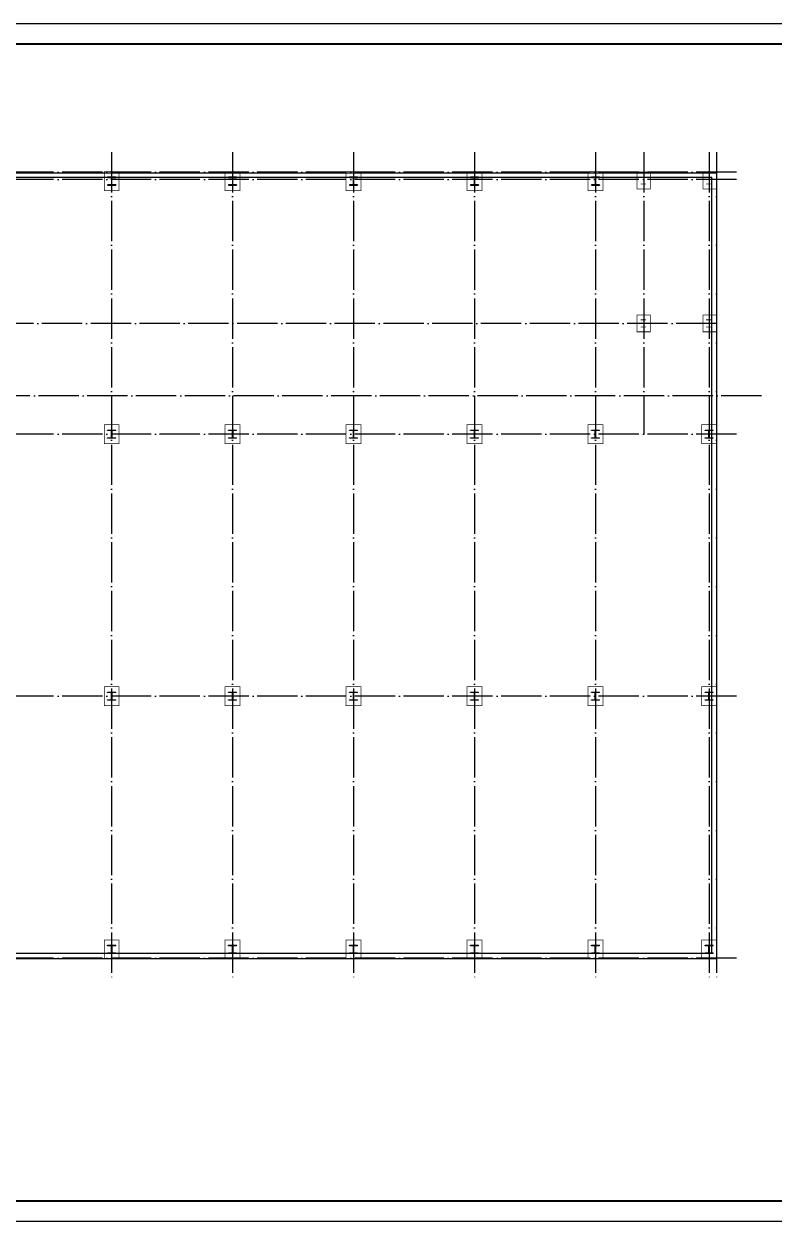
# Model space of a CAD drawing. Extents: x -138012 to 2129925, y -311560 to 0.
# Drawn here: x 454910 to 492124, y -193999 to -134599 of the extents above; entities that cross this region are included whole.
import ezdxf

# ---------------------------------------------------------------- set-up
doc = ezdxf.new("R2010")
doc.units = 0
doc.header["$LTSCALE"] = 1000
doc.header["$MEASUREMENT"] = 0
doc.linetypes.add('DOTE', pattern=[2.42, 2, -0.2, 0.02, -0.2])
for name, color, linetype in [('COLU', 7, 'CONTINUOUS'), ('DOTE', 253, 'DOTE'), ('PUB_TITLE', 4, 'CONTINUOUS'), ('TEXT', 7, 'CONTINUOUS'), ('柱_主零件_实线', 2, 'CONTINUOUS'), ('柱构件', 2, 'CONTINUOUS')]:
    doc.layers.add(name, color=color, linetype=linetype)

# ---------------------------------------------------------------- blocks, each defined once
blk = doc.blocks.new('43523452')
at = {"layer": '柱_主零件_实线'}
h = blk.add_hatch(color=256, dxfattribs=at)
h.paths.add_polyline_path([(444610, -171672), (444210, -171672), (444210, -171651), (444610, -171651)])
h.paths.add_polyline_path([(444610, -171293), (444610, -171272), (444210, -171272), (444210, -171293)])
edge = h.paths.add_edge_path()
edge.add_line((444403, -171651), (444403, -171293))
edge.add_line((444416, -171293), (444416, -171651))
for points in [[(444610, -171293), (444610, -171272), (444210, -171272), (444210, -171293)], [(444416, -171293), (444403, -171293), (444403, -171651), (444416, -171651)]]:
    blk.add_hatch(color=256, dxfattribs=at).paths.add_polyline_path(points)
for p, q in [((444210, -171293), (444210, -171272)), ((444210, -171272), (444610, -171272)), ((444610, -171293), (444210, -171293)), ((444210, -171672), (444210, -171651)), ((444210, -171651), (444610, -171651)), ((444403, -171651), (444403, -171293)), ((444416, -171293), (444416, -171651)), ((444610, -171293), (444610, -171272)), ((444610, -171672), (444610, -171651)), ((444610, -171672), (444210, -171672))]:
    blk.add_line(p, q, dxfattribs=at)

msp = doc.modelspace()

# ---------------------------------------------------------------- linework, layer by layer
at = {"layer": 'COLU', "const_width": 35}
for points in [[(458891.159, -142865.848), (459631.159, -142865.848), (459631.159, -141925.85), (458891.159, -141925.85)], [(464891.159, -142865.848), (465631.159, -142865.848), (465631.159, -141925.85), (464891.159, -141925.85)], [(470891.159, -142865.848), (471631.159, -142865.848), (471631.159, -141925.85), (470891.159, -141925.85)], [(476891.159, -142865.848), (477631.159, -142865.848), (477631.159, -141925.85), (476891.159, -141925.85)], [(482891.159, -142865.848), (483631.159, -142865.848), (483631.159, -141925.85), (482891.159, -141925.85)], [(485991.157, -141950.849), (485331.156, -141950.849), (485331.156, -142790.851), (485991.157, -142790.851)], [(489261.157, -141950.849), (488601.156, -141950.849), (488601.156, -142790.851), (489261.157, -142790.851)], [(485991.157, -149035.849), (485331.156, -149035.849), (485331.156, -149875.851), (485991.157, -149875.851)], [(489261.157, -149035.849), (488601.156, -149035.849), (488601.156, -149875.851), (489261.157, -149875.851)], [(458891.159, -154485.851), (459631.159, -154485.851), (459631.159, -155425.849), (458891.159, -155425.849)], [(464891.159, -154485.851), (465631.159, -154485.851), (465631.159, -155425.849), (464891.159, -155425.849)], [(470891.159, -154485.851), (471631.159, -154485.851), (471631.159, -155425.849), (470891.159, -155425.849)], [(476891.159, -154485.851), (477631.159, -154485.851), (477631.159, -155425.849), (476891.159, -155425.849)], [(482891.159, -154485.851), (483631.159, -154485.851), (483631.159, -155425.849), (482891.159, -155425.849)], [(488531.159, -154485.851), (489271.159, -154485.851), (489271.159, -155425.849), (488531.159, -155425.849)], [(458891.159, -167485.851), (459631.159, -167485.851), (459631.159, -168425.849), (458891.159, -168425.849)], [(464891.159, -167485.851), (465631.159, -167485.851), (465631.159, -168425.849), (464891.159, -168425.849)], [(470891.159, -167485.851), (471631.159, -167485.851), (471631.159, -168425.849), (470891.159, -168425.849)], [(476891.159, -167485.851), (477631.159, -167485.851), (477631.159, -168425.849), (476891.159, -168425.849)], [(482891.159, -167485.851), (483631.159, -167485.851), (483631.159, -168425.849), (482891.159, -168425.849)], [(488531.159, -167485.851), (489271.159, -167485.851), (489271.159, -168425.849), (488531.159, -168425.849)], [(458891.159, -180045.852), (459631.159, -180045.852), (459631.159, -180985.85), (458891.159, -180985.85)], [(464891.159, -180045.852), (465631.159, -180045.852), (465631.159, -180985.85), (464891.159, -180985.85)], [(470891.159, -180045.852), (471631.159, -180045.852), (471631.159, -180985.85), (470891.159, -180985.85)], [(476891.159, -180045.852), (477631.159, -180045.852), (477631.159, -180985.85), (476891.159, -180985.85)], [(482891.159, -180045.852), (483631.159, -180045.852), (483631.159, -180985.85), (482891.159, -180985.85)], [(488531.159, -180045.852), (489271.159, -180045.852), (489271.159, -180985.85), (488531.159, -180985.85)]]:
    msp.add_lwpolyline(points, close=True, dxfattribs=at)
at = {"layer": 'DOTE', "color": 8, "linetype": 'DOTE'}
for p, q in [((459261.159, -140955.85), (459261.159, -181955.85)), ((465261.159, -140955.85), (465261.159, -181955.85)), ((471261.159, -140955.85), (471261.159, -181955.85)), ((477261.159, -140955.85), (477261.159, -181955.85)), ((483261.159, -140955.85), (483261.159, -181955.85)), ((485661.158, -140955.85), (485661.158, -154955.85)), ((488901.159, -140955.85), (488901.159, -181955.85)), ((489261.159, -140955.85), (489261.159, -181955.85)), ((490261.157, -141955.85), (410261.159, -141955.85)), ((490261.157, -142315.85), (410261.159, -142315.85)), ((489261.159, -149455.85), (410261.159, -149455.85)), ((491505.433, -153055.85), (410261.159, -153055.85)), ((490261.157, -154955.85), (410261.159, -154955.85)), ((490261.157, -167955.85), (410261.159, -167955.85)), ((490261.157, -180955.85), (410261.159, -180955.85))]:
    msp.add_line(p, q, dxfattribs=at)
at = {"layer": 'PUB_TITLE'}
msp.add_lwpolyline([(390682.634, -193999.006), (516782.634, -193999.006), (516782.634, -134599.006), (390682.634, -134599.006)], close=True, dxfattribs=at)
at = {"layer": 'PUB_TITLE', "const_width": 100}
msp.add_lwpolyline([(393182.634, -192999.006), (515782.634, -192999.006), (515782.634, -135599.006), (393182.634, -135599.006)], close=True, dxfattribs=at)
at = {"layer": 'TEXT'}
for points in [[(411261.159, -141980.848), (489261.157, -141980.848), (489261.157, -180980.848), (411261.159, -180980.848)], [(411501.159, -142195.85), (489021.159, -142195.85), (489021.159, -180715.85), (411501.159, -180715.85)]]:
    msp.add_lwpolyline(points, close=True, dxfattribs=at)
at = {"layer": '柱构件', "const_width": 35}
for points in [[(485511.157, -142195.85), (485771.157, -142195.85)], [(485511.157, -142545.85), (485771.157, -142545.85)], [(485661.157, -142195.85), (485661.157, -142545.85)], [(488751.157, -142195.85), (489051.157, -142195.85)], [(488751.157, -142545.85), (489051.157, -142545.85)], [(488901.157, -142195.85), (488901.157, -142545.85)], [(485511.157, -149280.85), (485771.157, -149280.85)], [(485511.157, -149630.85), (485771.157, -149630.85)], [(485661.157, -149280.85), (485661.157, -149630.85)], [(488751.157, -149280.85), (489051.157, -149280.85)], [(488751.157, -149630.85), (489051.157, -149630.85)], [(488901.157, -149280.85), (488901.157, -149630.85)]]:
    msp.add_lwpolyline(points, dxfattribs=at)

# ---------------------------------------------------------------- block references
at = {"layer": '柱_主零件_实线', "xscale": -1, "rotation": 180}
for p in [(14851.381, -313868.011), (20851.381, -313868.011), (26851.381, -313868.011), (32851.381, -313868.011), (38851.381, -313868.011)]:
    msp.add_blockref('43523452', p, dxfattribs=at)
at = {"layer": '柱_主零件_实线'}
for p in [(14851.381, 16516.312), (20851.381, 16516.312), (26851.381, 16516.312), (32851.381, 16516.312), (38851.381, 16516.312), (44491.381, 16516.312), (14851.381, 3516.312), (20851.381, 3516.312), (26851.381, 3516.312), (32851.381, 3516.312), (38851.381, 3516.312), (44491.381, 3516.312), (14851.381, -9043.689), (20851.381, -9043.689), (26851.381, -9043.689), (32851.381, -9043.689), (38851.381, -9043.689), (44491.381, -9043.689)]:
    msp.add_blockref('43523452', p, dxfattribs=at)

doc.saveas('drawing.dxf')
